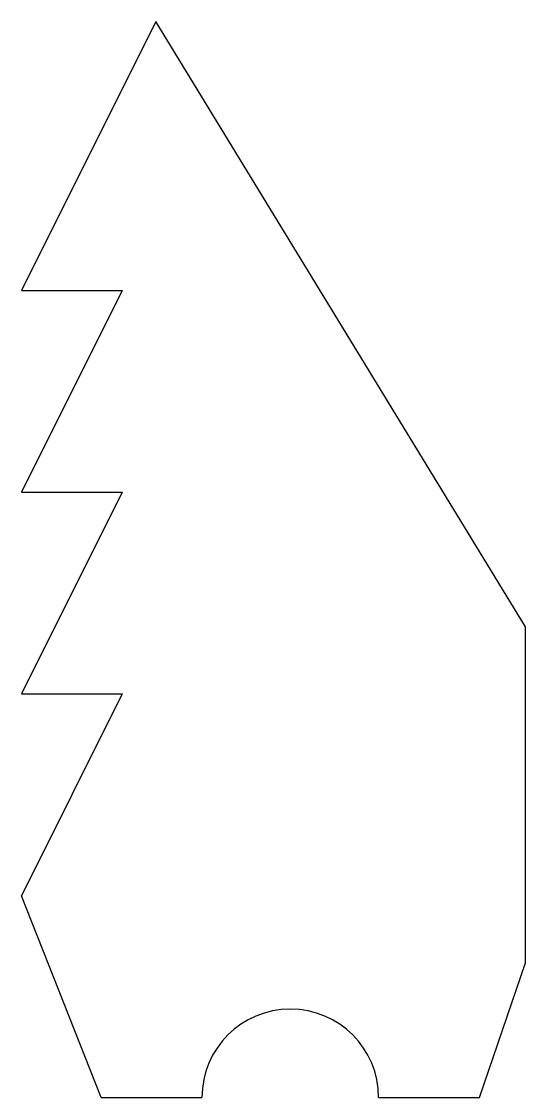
# Model space of a CAD drawing. Extents: x -95 to 0, y 0 to 203.
import ezdxf

# ---------------------------------------------------------------- set-up
doc = ezdxf.new("R2010")
doc.units = 0
doc.layers.get('0').update_dxf_attribs({"linetype": 'continuous'})

# ---------------------------------------------------------------- blocks, each defined once
blk = doc.blocks.new('PAD')
at = {"color": 0}
for p, q in [((-69.85, 203.2), (-95.25, 152.4)), ((0, 88.9), (-69.85, 203.2)), ((-95.25, 152.4), (-76.2, 152.4)), ((-76.2, 152.4), (-95.25, 114.3)), ((-95.25, 114.3), (-76.2, 114.3)), ((-76.2, 114.3), (-95.25, 76.2)), ((0, 25.4), (0, 88.9)), ((-95.25, 76.2), (-76.2, 76.2)), ((-76.2, 76.2), (-95.25, 38.1)), ((-80.2, 0), (-95.25, 38.1)), ((-8.7, 0), (0, 25.4)), ((-80.2, 0), (-61.15, 0)), ((-27.75, 0), (-8.7, 0))]:
    blk.add_line(p, q, dxfattribs=at)
blk.add_arc((-44.45, 0), 16.7, 0, 180, dxfattribs=at)

msp = doc.modelspace()

# ---------------------------------------------------------------- block references
at = {"color": 0}
msp.add_blockref('PAD', (0, 0), dxfattribs=at)

doc.saveas('drawing.dxf')
